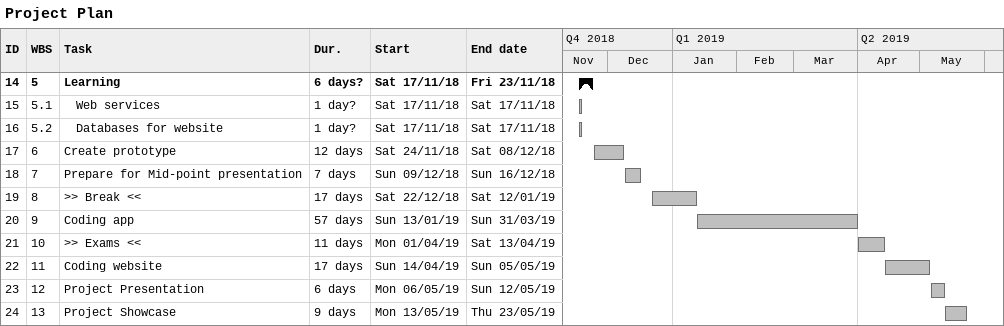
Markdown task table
Project Plan

| ID | WBS | Task | Duration | Start | Finish |
|---|---|---|---|---|---|
| 14 | 5 | **Learning** | 6d? | 2018-11-17 | 2018-11-23 |
| 15 | 5.1 | Web services | 1d? | 2018-11-17 | 2018-11-17 |
| 16 | 5.2 | Databases for website | 1d? | 2018-11-17 | 2018-11-17 |
| 17 | 6 | Create prototype | 12d | 2018-11-24 | 2018-12-08 |
| 18 | 7 | Prepare for Mid-point presentation | 7d | 2018-12-09 | 2018-12-16 |
| 19 | 8 | >> Break << | 17d | 2018-12-22 | 2019-01-12 |
| 20 | 9 | Coding app | 57d | 2019-01-13 | 2019-03-31 |
| 21 | 10 | >> Exams << | 11d | 2019-04-01 | 2019-04-13 |
| 22 | 11 | Coding website | 17d | 2019-04-14 | 2019-05-05 |
| 23 | 12 | Project Presentation | 6d | 2019-05-06 | 2019-05-12 |
| 24 | 13 | Project Showcase | 9d | 2019-05-13 | 2019-05-23 |
